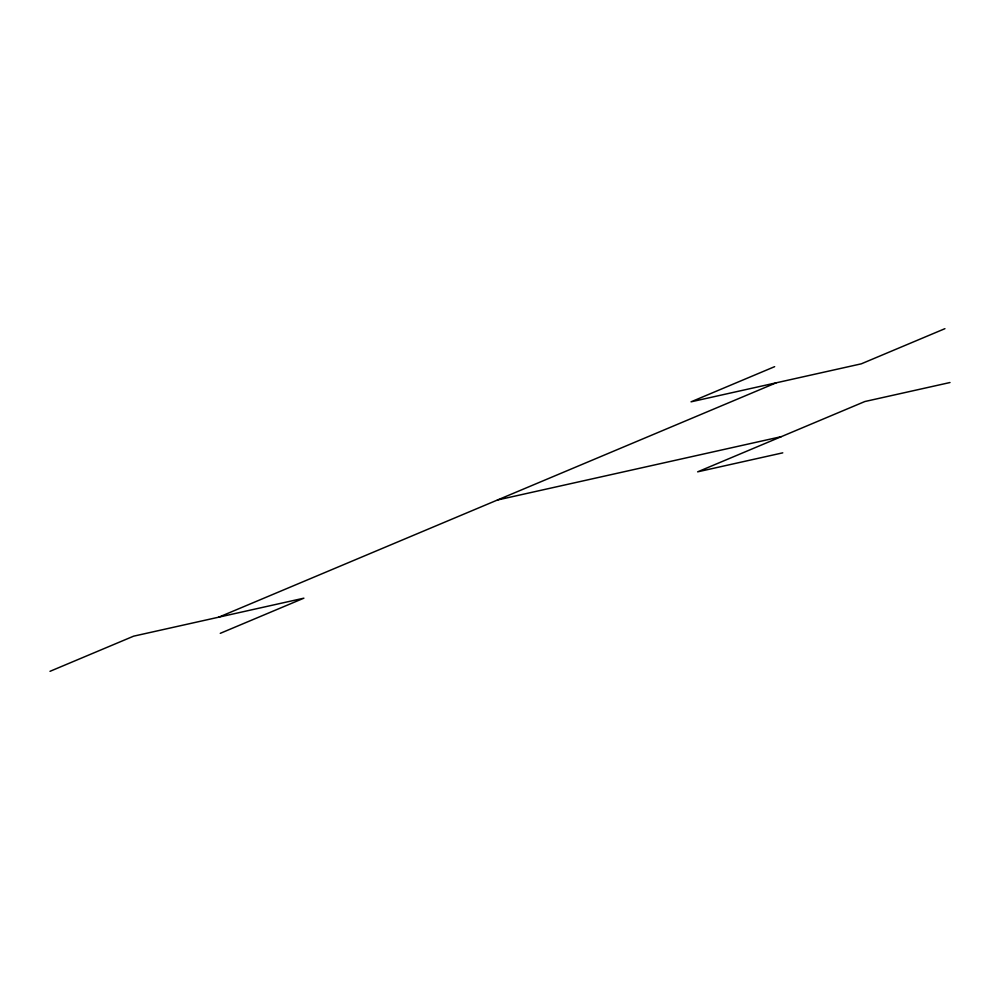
<?xml version="1.0" encoding="UTF-8"?>
<svg xmlns="http://www.w3.org/2000/svg" width="1000" height="1000" viewBox="0 0 1000 1000"><rect width="100%" height="100%" fill="white"/><g stroke="black" fill="none" stroke-linecap="round" stroke-linejoin="round"><path stroke-width="1.5" d="M50 671.325L133.613 636.175L303.888 598.175L220.275 633.337M774.65 366.662L691.038 401.825L861.312 363.825L944.925 328.675M218.75 617.175L776.175 382.825M950 382.525L864.862 401.525L697.638 471.838L782.775 452.837M497.463 500L781.25 436.675"/></g></svg>
